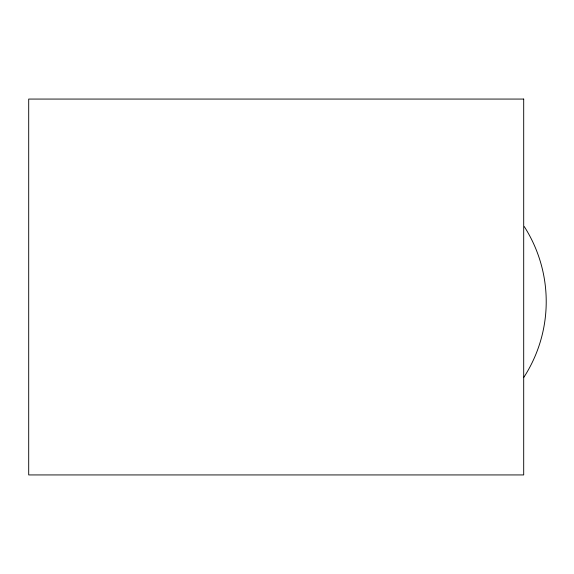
<?xml version="1.0" encoding="UTF-8"?>
<svg xmlns="http://www.w3.org/2000/svg" width="574" height="574" viewBox="0 0 574 574"><rect width="100%" height="100%" fill="white"/><g stroke="black" fill="none" stroke-linecap="round" stroke-linejoin="round"><path stroke-width="0.86" d="M524.32 226.644A139.274 139.274 0 0 1 523.825 377.355M523.696 99.065L28.7 99.065L28.7 474.935L523.696 474.935L523.696 99.065"/></g></svg>
